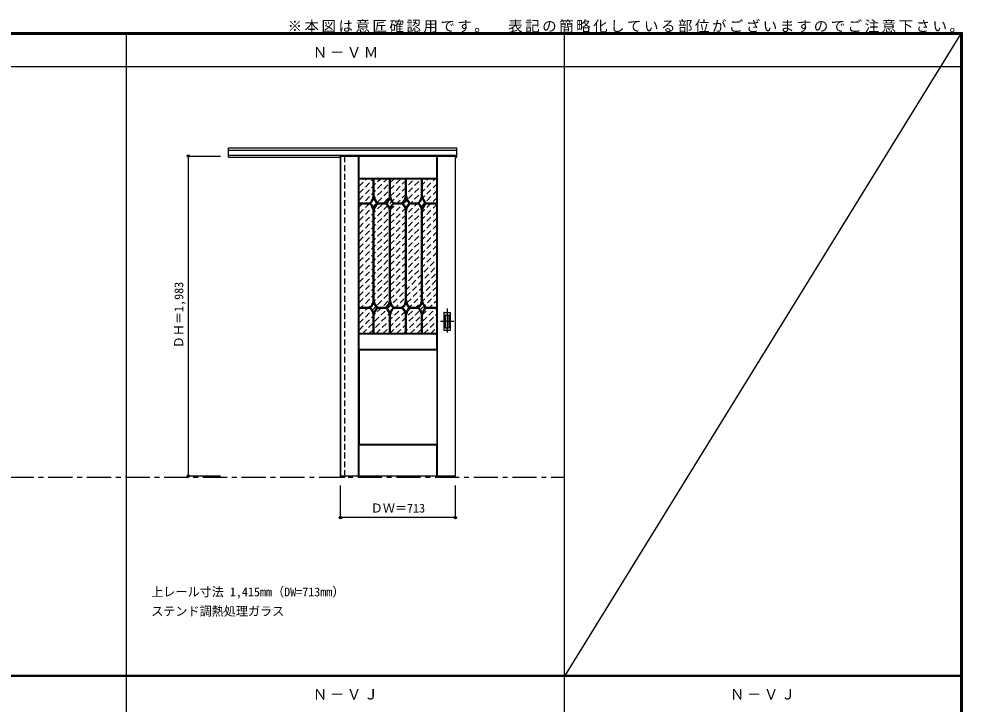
# Model space of a CAD drawing. Units: millimetres, scale not verified. Extents: x -6000 to 5700, y -4307 to 4260.
# Drawn here: x -152 to 5700, y 12 to 4260 of the extents above; entities that cross this region are included whole.
import ezdxf
from ezdxf.enums import TextEntityAlignment as Align

# ---------------------------------------------------------------- set-up
doc = ezdxf.new("R2010")
doc.units = ezdxf.units.MM
doc.header["$LTSCALE"] = 30
doc.header["$PDMODE"] = 32
doc.header["$PDSIZE"] = 15
doc.linetypes.add('CHAIN1', pattern=[8, 5, -1, 1, -1])
doc.linetypes.add('DASHED1', pattern=[1.8, 1.2, -0.6])
for name, color, linetype in [('0-1_通り芯', 4, 'CHAIN1'), ('0-2_扉', 3, 'Continuous'), ('0-3_仕上げ', 4, 'Continuous'), ('0-4_枠', 3, 'Continuous'), ('0-6_引手', 3, 'Continuous'), ('0-A_文字', 7, 'Continuous'), ('0-B_寸法', 4, 'Continuous'), ('0-C_ハッチ', 4, 'DASHED1'), ('F-0_補助線', 7, 'Continuous'), ('F-1_枠', 6, 'Continuous')]:
    doc.layers.add(name, color=color, linetype=linetype)
doc.styles.add('ＭＳ ゴシック', font='')
doc.styles.get('ＭＳ ゴシック').set_extended_font_data('MS Gothic')

msp = doc.modelspace()

# ---------------------------------------------------------------- linework, layer by layer
at = {"layer": '0-1_通り芯'}
for p, q in [((2505.25, 2465.5), (2505.25, 2303.5)), ((2546.25, 2384.5), (2464.25, 2384.5))]:
    msp.add_line(p, q, dxfattribs=at)
at = {"layer": '0-1_通り芯', "color": 7}
msp.add_line((-5490, 1418), (3233.5, 1418), dxfattribs=at)
at = {"layer": '0-2_扉', "color": 4, "linetype": 'DASHED1'}
msp.add_line((1843.25, 3410), (1843.25, 3406), dxfattribs=at)
at = {"layer": '0-2_扉'}
for p, q in [((1843.25, 3410), (1843.25, 1427)), ((1843.25, 3410), (2556.25, 3410)), ((2556.25, 1427), (2556.25, 3410)), ((1843.25, 1427), (2556.25, 1427))]:
    msp.add_line(p, q, dxfattribs=at)
at = {"layer": '0-3_仕上げ', "color": 7}
for p, q in [((1955.25, 1427), (1955.25, 3410)), ((1956.75, 3269.5), (1956.75, 3410)), ((1958.25, 3271), (1958.25, 3410)), ((2441.25, 3271), (2441.25, 3410)), ((2442.75, 3269.5), (2442.75, 3410)), ((2444.25, 1427), (2444.25, 3410)), ((1958.25, 3271), (1956.75, 3269.5)), ((1959.25, 3267), (1956.75, 3269.5)), ((2441.25, 3271), (1958.25, 3271)), ((1956.75, 2211.5), (1956.75, 2306.5)), ((1958.25, 2213), (1958.25, 2305)), ((2441.25, 2305), (1958.25, 2305)), ((2440.25, 2309), (2442.75, 2306.5)), ((2441.25, 2305), (2442.75, 2306.5)), ((2441.25, 2213), (2441.25, 2305)), ((2442.75, 2211.5), (2442.75, 2306.5)), ((1958.25, 2213), (1956.75, 2211.5)), ((1959.25, 2209), (1956.75, 2211.5)), ((1958.25, 2213), (2441.25, 2213)), ((1956.75, 1427), (1956.75, 1619.5)), ((1958.25, 1427), (1958.25, 1618)), ((2441.25, 1618), (1958.25, 1618)), ((2440.25, 1622), (2442.75, 1619.5)), ((2441.25, 1618), (2442.75, 1619.5)), ((2441.25, 1427), (2441.25, 1618)), ((2442.75, 1427), (2442.75, 1619.5))]:
    msp.add_line(p, q, dxfattribs=at)
at = {"layer": '0-3_仕上げ', "color": 3}
for p, q in [((1959.25, 2309), (1959.25, 3267)), ((2440.25, 3267), (1959.25, 3267)), ((2440.25, 2309), (2440.25, 3267)), ((2440.25, 2309), (1959.25, 2309)), ((1959.25, 2209), (1959.25, 1622)), ((1959.25, 2209), (2440.25, 2209)), ((2440.25, 2209), (2440.25, 1622)), ((2440.25, 1622), (1959.25, 1622))]:
    msp.add_line(p, q, dxfattribs=at)
at = {"layer": '0-3_仕上げ'}
for p, q in [((2046.75, 3162.19), (2046.75, 3267)), ((2052.75, 3162), (2052.75, 3267)), ((2146.75, 3162.1), (2146.75, 3267)), ((2152.75, 3162.1), (2152.75, 3267)), ((2246.75, 3162.1), (2246.75, 3267)), ((2252.75, 3162.1), (2252.75, 3267)), ((2346.75, 3162.1), (2346.75, 3267)), ((2352.75, 3162.1), (2352.75, 3267)), ((1959.25, 3120), (2023.77, 3120)), ((1959.25, 3114), (2023.77, 3114)), ((2075.73, 3120), (2123.77, 3120)), ((2075.73, 3114), (2123.77, 3114)), ((2175.73, 3120), (2223.77, 3120)), ((2175.73, 3114), (2223.77, 3114)), ((2275.73, 3120), (2323.77, 3120)), ((2275.73, 3114), (2323.77, 3114)), ((2375.73, 3120), (2440.25, 3120)), ((2375.73, 3114), (2440.25, 3114)), ((2046.75, 2514.1), (2046.75, 3071.9)), ((2052.75, 2514.1), (2052.75, 3071.9)), ((2146.75, 2514.1), (2146.75, 3071.9)), ((2152.75, 2514.1), (2152.75, 3071.9)), ((2246.75, 2514.1), (2246.75, 3071.9)), ((2252.75, 2514.1), (2252.75, 3071.9)), ((2346.75, 2514.1), (2346.75, 3071.9)), ((2352.75, 2514.1), (2352.75, 3071.9)), ((1959.25, 2472), (2023.77, 2472)), ((1959.25, 2466), (2023.77, 2466)), ((2075.73, 2472), (2123.77, 2472)), ((2075.73, 2466), (2123.77, 2466)), ((2175.73, 2472), (2223.77, 2472)), ((2175.73, 2466), (2223.77, 2466)), ((2275.73, 2472), (2323.77, 2472)), ((2275.73, 2466), (2323.77, 2466)), ((2375.73, 2472), (2440.25, 2472)), ((2375.73, 2466), (2440.25, 2466)), ((2046.75, 2309), (2046.75, 2423.9)), ((2052.75, 2309), (2052.75, 2423.9)), ((2146.75, 2309), (2146.75, 2423.9)), ((2152.75, 2309), (2152.75, 2423.9)), ((2246.75, 2309), (2246.75, 2423.9)), ((2252.75, 2309), (2252.75, 2423.9)), ((2346.75, 2309), (2346.75, 2423.9)), ((2352.75, 2309), (2352.75, 2423.9))]:
    msp.add_line(p, q, dxfattribs=at)
at = {"layer": '0-3_仕上げ', "linetype": 'CHAIN1'}
for p, q in [((2049.75, 3162), (2049.75, 3267)), ((2149.75, 3162), (2149.75, 3267)), ((2249.75, 3162), (2249.75, 3267)), ((2349.75, 3162), (2349.75, 3267)), ((1959.25, 3117), (2024.75, 3117)), ((2074.75, 3117), (2124.75, 3117)), ((2174.75, 3117), (2224.75, 3117)), ((2274.75, 3117), (2324.75, 3117)), ((2374.75, 3117), (2440.25, 3117)), ((2049.75, 2514), (2049.75, 3072)), ((2149.75, 2514), (2149.75, 3072)), ((2249.75, 2514), (2249.75, 3072)), ((2349.75, 2514), (2349.75, 3072)), ((1959.25, 2469), (2024.75, 2469)), ((2074.75, 2469), (2124.75, 2469)), ((2174.75, 2469), (2224.75, 2469)), ((2274.75, 2469), (2324.75, 2469)), ((2374.75, 2469), (2440.25, 2469)), ((2049.75, 2309), (2049.75, 2424)), ((2149.75, 2309), (2149.75, 2424)), ((2249.75, 2309), (2249.75, 2424)), ((2349.75, 2309), (2349.75, 2424))]:
    msp.add_line(p, q, dxfattribs=at)
at = {"layer": '0-3_仕上げ', "color": 7}
for points in [[(2441.25, 3271), (2442.75, 3269.5), (2440.25, 3267)], [(1958.25, 2305), (1956.75, 2306.5), (1959.25, 2309)], [(2441.25, 2213), (2442.75, 2211.5), (2440.25, 2209)], [(1958.25, 1618), (1956.75, 1619.5), (1959.25, 1622)]]:
    msp.add_lwpolyline(points, dxfattribs=at)
at = {"layer": '0-3_仕上げ'}
for centre, radius, start, end in [((1989.87, 3165.82), 57, 306.49767, 356.34853), ((2109.63, 3165.82), 57, 183.65147, 233.50233), ((2089.87, 3165.82), 57, 306.49767, 356.25364), ((2209.63, 3165.82), 57, 183.65147, 233.50233), ((2189.87, 3165.82), 57, 306.49767, 356.25364), ((2309.63, 3165.82), 57, 183.65147, 233.50233), ((2289.87, 3165.82), 57, 306.49767, 356.25364), ((2409.63, 3165.82), 57, 183.65147, 233.50233), ((1989.87, 3068.18), 57, 3.74636, 53.50233), ((1989.87, 3165.82), 63, 309.20041, 341.88743), ((1989.87, 3068.18), 63, 18.11257, 50.79959), ((2109.63, 3165.82), 63, 198.11257, 230.79959), ((2109.63, 3068.18), 63, 129.20041, 161.88743), ((2109.63, 3068.18), 57, 126.49767, 176.25364), ((2089.87, 3068.18), 57, 3.74636, 53.50233), ((2089.87, 3165.82), 63, 309.20041, 341.88743), ((2089.87, 3068.18), 63, 18.11257, 50.79959), ((2209.63, 3165.82), 63, 198.11257, 230.79959), ((2209.63, 3068.18), 63, 129.20041, 161.88743), ((2209.63, 3068.18), 57, 126.49767, 176.25364), ((2189.87, 3068.18), 57, 3.74636, 53.50233), ((2189.87, 3165.82), 63, 309.20041, 341.88743), ((2189.87, 3068.18), 63, 18.11257, 50.79959), ((2309.63, 3165.82), 63, 198.11257, 230.79959), ((2309.63, 3068.18), 63, 129.20041, 161.88743), ((2309.63, 3068.18), 57, 126.49767, 176.25364), ((2289.87, 3068.18), 57, 3.74636, 53.50233), ((2289.87, 3165.82), 63, 309.20041, 341.88743), ((2289.87, 3068.18), 63, 18.11257, 50.79959), ((2409.63, 3165.82), 63, 198.11257, 230.79959), ((2409.63, 3068.18), 63, 129.20041, 161.88743), ((2409.63, 3068.18), 57, 126.49767, 176.25364), ((1989.87, 2517.82), 57, 306.49767, 356.25364), ((1989.87, 2420.18), 57, 3.74636, 53.50233), ((1989.87, 2517.82), 63, 309.20041, 341.88743), ((1989.87, 2420.18), 63, 18.11257, 50.79959), ((2109.63, 2517.82), 63, 198.11257, 230.79959), ((2109.63, 2420.18), 63, 129.20041, 161.88743), ((2109.63, 2517.82), 57, 183.74636, 233.50233), ((2109.63, 2420.18), 57, 126.49767, 176.25364), ((2089.87, 2517.82), 57, 306.49767, 356.25364), ((2089.87, 2420.18), 57, 3.74636, 53.50233), ((2089.87, 2517.82), 63, 309.20041, 341.88743), ((2089.87, 2420.18), 63, 18.11257, 50.79959), ((2209.63, 2517.82), 63, 198.11257, 230.79959), ((2209.63, 2420.18), 63, 129.20041, 161.88743), ((2209.63, 2517.82), 57, 183.74636, 233.50233), ((2209.63, 2420.18), 57, 126.49767, 176.25364), ((2189.87, 2517.82), 57, 306.49767, 356.25364), ((2189.87, 2420.18), 57, 3.74636, 53.50233), ((2189.87, 2517.82), 63, 309.20041, 341.88743), ((2189.87, 2420.18), 63, 18.11257, 50.79959), ((2309.63, 2517.82), 63, 198.11257, 230.79959), ((2309.63, 2420.18), 63, 129.20041, 161.88743), ((2309.63, 2517.82), 57, 183.74636, 233.50233), ((2309.63, 2420.18), 57, 126.49767, 176.25364), ((2289.87, 2517.82), 57, 306.49767, 356.25364), ((2289.87, 2420.18), 57, 3.74636, 53.50233), ((2289.87, 2517.82), 63, 309.20041, 341.88743), ((2289.87, 2420.18), 63, 18.11257, 50.79959), ((2409.63, 2517.82), 63, 198.11257, 230.79959), ((2409.63, 2420.18), 63, 129.20041, 161.88743), ((2409.63, 2517.82), 57, 183.74636, 233.50233), ((2409.63, 2420.18), 57, 126.49767, 176.25364)]:
    msp.add_arc(centre, radius, start, end, dxfattribs=at)
at = {"layer": '0-3_仕上げ', "linetype": 'CHAIN1'}
for centre, start, end in [((1989.87, 3165.82), 305.54226, 356.34853), ((2109.63, 3165.82), 183.65147, 234.45774), ((2089.87, 3165.82), 305.54226, 356.34853), ((2209.63, 3165.82), 183.65147, 234.45774), ((2189.87, 3165.82), 305.54226, 356.34853), ((2309.63, 3165.82), 183.65147, 234.45774), ((2289.87, 3165.82), 305.54226, 356.34853), ((2409.63, 3165.82), 183.65147, 234.45774), ((1989.87, 3068.18), 3.65147, 54.45774), ((2109.63, 3068.18), 125.54226, 176.34853), ((2089.87, 3068.18), 3.65147, 54.45774), ((2209.63, 3068.18), 125.54226, 176.34853), ((2189.87, 3068.18), 3.65147, 54.45774), ((2309.63, 3068.18), 125.54226, 176.34853), ((2289.87, 3068.18), 3.65147, 54.45774), ((2409.63, 3068.18), 125.54226, 176.34853), ((1989.87, 2517.82), 305.54226, 356.34853), ((1989.87, 2420.18), 3.65147, 54.45774), ((2109.63, 2517.82), 183.65147, 234.45774), ((2109.63, 2420.18), 125.54226, 176.34853), ((2089.87, 2517.82), 305.54226, 356.34853), ((2089.87, 2420.18), 3.65147, 54.45774), ((2209.63, 2517.82), 183.65147, 234.45774), ((2209.63, 2420.18), 125.54226, 176.34853), ((2189.87, 2517.82), 305.54226, 356.34853), ((2189.87, 2420.18), 3.65147, 54.45774), ((2309.63, 2517.82), 183.65147, 234.45774), ((2309.63, 2420.18), 125.54226, 176.34853), ((2289.87, 2517.82), 305.54226, 356.34853), ((2289.87, 2420.18), 3.65147, 54.45774), ((2409.63, 2517.82), 183.65147, 234.45774), ((2409.63, 2420.18), 125.54226, 176.34853)]:
    msp.add_arc(centre, 60, start, end, dxfattribs=at)
at = {"layer": '0-4_枠'}
for p, q in [((1149.25, 3460), (2564.25, 3460)), ((1149.25, 3403), (1149.25, 3460)), ((2564.25, 3403), (2564.25, 3460)), ((1149.25, 3447), (2564.25, 3447)), ((1149.25, 3415), (2564.25, 3415)), ((1149.25, 3403), (1843.25, 3403)), ((1842.25, 3415), (1842.25, 1418)), ((1870.25, 3410), (1870.25, 3415)), ((2556.25, 3403), (2564.25, 3403)), ((1842.25, 1418), (1870.25, 1418)), ((1870.25, 1427), (1870.25, 1418))]:
    msp.add_line(p, q, dxfattribs=at)
at = {"layer": '0-4_枠', "color": 4, "linetype": 'DASHED1'}
msp.add_line((1870.25, 1427), (1870.25, 3410), dxfattribs=at)
at = {"layer": '0-6_引手'}
for p, q in [((2484.25, 2438), (2484.25, 2331)), ((2485.75, 2439.5), (2524.75, 2439.5)), ((2526.25, 2331), (2526.25, 2438)), ((2485.75, 2329.5), (2524.75, 2329.5))]:
    msp.add_line(p, q, dxfattribs=at)
at = {"layer": '0-6_引手', "color": 7}
for p, q in [((2492.75, 2422), (2492.75, 2347)), ((2494.25, 2423.5), (2516.25, 2423.5)), ((2517.75, 2347), (2517.75, 2422)), ((2494.25, 2345.5), (2516.25, 2345.5))]:
    msp.add_line(p, q, dxfattribs=at)
at = {"layer": '0-6_引手'}
for centre, start, end in [((2485.75, 2438), 90, 180), ((2524.75, 2438), 0, 90), ((2485.75, 2331), 180, 270), ((2524.75, 2331), 270, 0)]:
    msp.add_arc(centre, 1.5, start, end, dxfattribs=at)
at = {"layer": '0-6_引手', "color": 7}
for centre, start, end in [((2494.25, 2422), 90, 180), ((2516.25, 2422), 0, 90), ((2494.25, 2347), 180, 270), ((2516.25, 2347), 270, 0)]:
    msp.add_arc(centre, 1.5, start, end, dxfattribs=at)
at = {"layer": '0-B_寸法'}
for p, q in [((899.25, 3410), (899.25, 1427)), ((899.25, 3410), (1099.25, 3410)), ((899.25, 1427), (1099.25, 1427)), ((1843.25, 1168), (1843.25, 1368)), ((2556.25, 1168), (2556.25, 1368)), ((2556.25, 1168), (1843.25, 1168))]:
    msp.add_line(p, q, dxfattribs=at)
at = {"layer": '0-B_寸法', "color": 7}
for p in [(899.25, 3410), (899.25, 1427), (1843.25, 1168), (2556.25, 1168)]:
    msp.add_point(p, dxfattribs=at)
at = {"layer": '0-C_ハッチ'}
for p, q in [((1959.25, 3264.56), (1961.69, 3267)), ((1959.25, 3179.71), (2046.54, 3267)), ((1959.25, 3222.13), (2004.12, 3267)), ((1959.25, 2797.87), (2428.38, 3267)), ((1959.25, 2840.29), (2385.96, 3267)), ((1959.25, 2882.72), (2343.53, 3267)), ((1959.25, 2925.15), (2301.1, 3267)), ((1959.25, 2967.57), (2258.68, 3267)), ((1959.25, 3010), (2216.25, 3267)), ((1959.25, 3052.43), (2173.82, 3267)), ((1959.25, 3094.85), (2131.4, 3267)), ((1959.25, 3137.28), (2088.97, 3267)), ((1959.25, 2755.44), (2440.25, 3236.44)), ((1959.25, 2713.02), (2440.25, 3194.02)), ((1959.25, 2670.59), (2440.25, 3151.59)), ((1959.25, 2628.16), (2440.25, 3109.16)), ((1959.25, 2585.74), (2440.25, 3066.74)), ((1959.25, 2543.31), (2440.25, 3024.31)), ((1959.25, 2500.88), (2440.25, 2981.88)), ((1959.25, 2458.46), (2440.25, 2939.46)), ((1959.25, 2416.03), (2440.25, 2897.03)), ((1959.25, 2373.6), (2440.25, 2854.6)), ((1959.25, 2331.18), (2440.25, 2812.18)), ((1979.5, 2309), (2440.25, 2769.75)), ((2021.92, 2309), (2440.25, 2727.33)), ((2064.35, 2309), (2440.25, 2684.9)), ((2106.78, 2309), (2440.25, 2642.47)), ((2149.2, 2309), (2440.25, 2600.05)), ((2191.63, 2309), (2440.25, 2557.62)), ((2234.06, 2309), (2440.25, 2515.19)), ((2276.48, 2309), (2440.25, 2472.77)), ((2318.91, 2309), (2440.25, 2430.34)), ((2361.34, 2309), (2440.25, 2387.91)), ((2403.76, 2309), (2440.25, 2345.49))]:
    msp.add_line(p, q, dxfattribs=at)
at = {"layer": 'F-0_補助線'}
msp.add_line((5690, 4165), (3233.5, 184.5), dxfattribs=at)
at = {"layer": 'F-1_枠'}
for p, q in [((-6000, 4175), (5700, 4175)), ((-6000, 4170), (5700, 4170)), ((-6000, 4165), (5700, 4165)), ((515, -3790), (515, 4175)), ((3233.5, -3790), (3233.5, 4175)), ((5690, 4175), (5690, -4205)), ((5695, 4175), (5695, -4205)), ((5700, 4175), (5700, -4205)), ((-6000, 3965), (5700, 3965)), ((-6000, 190.5), (5700, 190.5)), ((-6000, 187.5), (5700, 187.5)), ((-6000, 184.5), (5700, 184.5))]:
    msp.add_line(p, q, dxfattribs=at)

# ---------------------------------------------------------------- texts
at = {"layer": '0-A_文字', "style": 'ＭＳ ゴシック'}
for s, p in [('上レール寸法 1,415mm（DW=713mm）', (669.25, 663.5)), ('ステンド調熱処理ガラス', (669.25, 543.5))]:
    msp.add_text(s, height=54.99, dxfattribs=at).set_placement(p, align=Align.BOTTOM_LEFT)
at = {"layer": '0-A_文字', "char_height": 65.98, "attachment_point": 7, "style": 'ＭＳ ゴシック'}
for s, insert in [('\\T1.17;※本図は意匠確認用です。\u3000表記の簡略化している部位がございますのでご注意下さい。', (1515, 4175)), ('\\T1.17;Ｎ－ＶＭ', (1671.75, 4020)), ('\\T1.17;Ｎ－ＶＪ', (1671.75, 39.5)), ('\\T1.17;Ｎ－ＶＪ', (4259.25, 39.5))]:
    msp.add_mtext(s, dxfattribs=dict(at, insert=insert))
at = {"layer": '0-B_寸法', "color": 7, "style": 'ＭＳ ゴシック'}
msp.add_text('ＤＨ＝1,983', height=54.99, rotation=90, dxfattribs=at).set_placement((884.25, 2218.25), align=Align.BOTTOM_LEFT)
msp.add_text('ＤＷ＝713', height=54.99, dxfattribs=at).set_placement((2031, 1183), align=Align.BOTTOM_LEFT)

doc.saveas('drawing.dxf')
